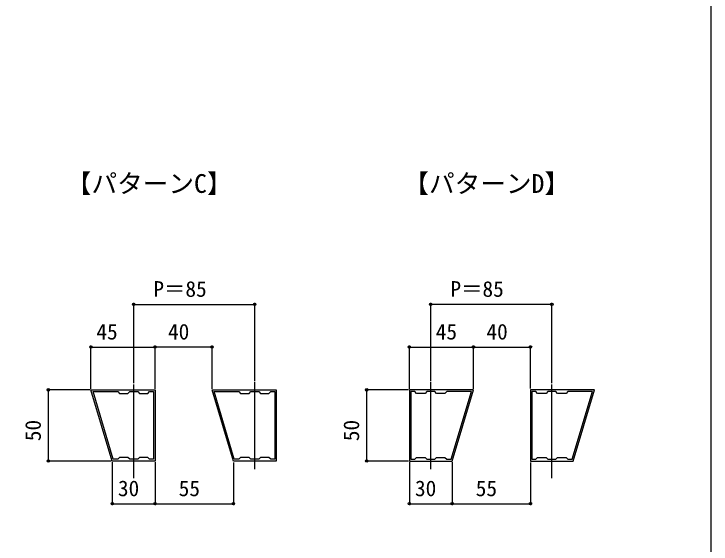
# Model space of a CAD drawing. Units: millimetres, scale not verified. Extents: x -875 to 875, y -1310 to 1300.
# Drawn here: x 385.6 to 875.1, y 6.1 to 378.4 of the extents above; entities that cross this region are included whole.
import ezdxf
from ezdxf.enums import TextEntityAlignment as Align

# ---------------------------------------------------------------- set-up
doc = ezdxf.new("R2010")
doc.units = ezdxf.units.MM
doc.header["$LTSCALE"] = 4
for name, color, linetype in [('0-2_USER1', 3, 'Continuous'), ('0-3_YKK_11', 7, 'Continuous'), ('0-4_YKK_12', 2, 'Continuous'), ('0-7_YKK_D', 6, 'Continuous'), ('0-8_YKK_ZWAK', 7, 'Continuous')]:
    doc.layers.add(name, color=color, linetype=linetype)
doc.styles.add('ＭＳ ゴシック', font='')
doc.styles.get('ＭＳ ゴシック').set_extended_font_data('MS Gothic')

msp = doc.modelspace()

# ---------------------------------------------------------------- linework, layer by layer
at = {"layer": '0-3_YKK_11'}
for points in [[(454.667, 64.437), (439.667, 114.437), (484.667, 114.437), (484.667, 64.437)], [(455.321, 65.737), (441.101, 113.137), (458.467, 113.137), (459.667, 111.937), (465.667, 111.937), (466.867, 113.137), (472.467, 113.137), (473.667, 111.937), (479.667, 111.937), (480.867, 113.137), (483.667, 113.137), (483.667, 65.737), (480.867, 65.737), (479.667, 66.937), (473.667, 66.937), (472.467, 65.737), (466.867, 65.737), (465.667, 66.937), (459.667, 66.937), (458.467, 65.737)], [(539.667, 64.437), (524.667, 114.437), (569.667, 114.437), (569.667, 64.437)], [(540.321, 65.737), (526.101, 113.137), (543.467, 113.137), (544.667, 111.937), (550.667, 111.937), (551.867, 113.137), (557.467, 113.137), (558.667, 111.937), (564.667, 111.937), (565.867, 113.137), (568.667, 113.137), (568.667, 65.737), (565.867, 65.737), (564.667, 66.937), (558.667, 66.937), (557.467, 65.737), (551.867, 65.737), (550.667, 66.937), (544.667, 66.937), (543.467, 65.737)], [(693.267, 64.437), (708.267, 114.437), (663.267, 114.437), (663.267, 64.437)], [(692.613, 65.737), (706.833, 113.137), (689.467, 113.137), (688.267, 111.937), (682.267, 111.937), (681.067, 113.137), (675.467, 113.137), (674.267, 111.937), (668.267, 111.937), (667.067, 113.137), (664.267, 113.137), (664.267, 65.737), (667.067, 65.737), (668.267, 66.937), (674.267, 66.937), (675.467, 65.737), (681.067, 65.737), (682.267, 66.937), (688.267, 66.937), (689.467, 65.737)], [(778.267, 64.437), (793.267, 114.437), (748.267, 114.437), (748.267, 64.437)], [(777.613, 65.737), (791.833, 113.137), (774.467, 113.137), (773.267, 111.937), (767.267, 111.937), (766.067, 113.137), (760.467, 113.137), (759.267, 111.937), (753.267, 111.937), (752.067, 113.137), (749.267, 113.137), (749.267, 65.737), (752.067, 65.737), (753.267, 66.937), (759.267, 66.937), (760.467, 65.737), (766.067, 65.737), (767.267, 66.937), (773.267, 66.937), (774.467, 65.737)]]:
    msp.add_lwpolyline(points, close=True, dxfattribs=at)
at = {"layer": '0-4_YKK_12'}
for p, q in [((469.667, 52.468), (469.667, 118.08)), ((554.667, 58.784), (554.667, 119.839)), ((678.267, 58.784), (678.267, 119.839)), ((763.267, 52.468), (763.267, 118.08))]:
    msp.add_line(p, q, dxfattribs=at)
at = {"layer": '0-7_YKK_D'}
for p, q in [((469.667, 119.08), (469.667, 175.437)), ((469.667, 174.437), (554.667, 174.437)), ((554.667, 120.595), (554.667, 175.437)), ((678.267, 120.595), (678.267, 175.437)), ((763.267, 174.437), (678.267, 174.437)), ((763.267, 119.08), (763.267, 175.437)), ((439.667, 115.137), (439.667, 145.437)), ((439.667, 144.437), (484.667, 144.437)), ((484.667, 115.437), (484.667, 145.437)), ((484.667, 115.137), (484.667, 145.437)), ((524.667, 144.437), (484.667, 144.437)), ((524.667, 115.137), (524.667, 145.437)), ((663.267, 115.137), (663.267, 145.437)), ((663.267, 144.437), (708.267, 144.437)), ((708.267, 115.137), (708.267, 145.437)), ((708.267, 115.137), (708.267, 145.437)), ((708.267, 144.437), (748.267, 144.437)), ((748.267, 115.437), (748.267, 145.437)), ((439.07, 114.437), (408.77, 114.437)), ((409.77, 64.437), (409.77, 114.437)), ((662.567, 114.437), (632.267, 114.437)), ((633.267, 64.437), (633.267, 114.437)), ((453.967, 64.437), (408.77, 64.437)), ((454.667, 63.737), (454.667, 33.437)), ((484.667, 63.737), (484.667, 33.437)), ((484.667, 63.737), (484.667, 33.437)), ((662.567, 64.437), (632.267, 64.437)), ((663.267, 63.737), (663.267, 33.437)), ((693.267, 63.737), (693.267, 33.437)), ((693.267, 63.737), (693.267, 33.437)), ((539.667, 63.437), (539.667, 33.437)), ((748.267, 63.437), (748.267, 33.437)), ((454.667, 34.437), (484.667, 34.437)), ((484.667, 34.437), (539.667, 34.437)), ((663.267, 34.437), (693.267, 34.437)), ((693.267, 34.437), (748.267, 34.437))]:
    msp.add_line(p, q, dxfattribs=at)
for centre in [(469.667, 174.437), (554.667, 174.437), (678.267, 174.437), (763.267, 174.437), (439.667, 144.437), (484.667, 144.437), (484.667, 144.437), (524.667, 144.437), (663.267, 144.437), (708.267, 144.437), (708.267, 144.437), (748.267, 144.437), (409.77, 114.437), (633.267, 114.437), (409.77, 64.437), (633.267, 64.437), (454.667, 34.437), (484.667, 34.437), (484.667, 34.437), (539.667, 34.437), (663.267, 34.437), (693.267, 34.437), (693.267, 34.437), (748.267, 34.437)]:
    msp.add_circle(centre, 0.875, dxfattribs=at)
at = {"layer": '0-8_YKK_ZWAK'}
msp.add_lwpolyline([(-874.9, -1310), (875.1, -1310), (875.1, 1240)], dxfattribs=at)

# ---------------------------------------------------------------- texts
at = {"layer": '0-2_USER1', "style": 'ＭＳ ゴシック'}
for s, p in [('【パターンC】', (422.032, 248.727)), ('【パターンD】', (659.032, 248.727))]:
    msp.add_text(s, height=13.2, dxfattribs=at).set_placement(p, align=Align.BOTTOM_LEFT)
at = {"layer": '0-7_YKK_D', "style": 'ＭＳ ゴシック'}
for s, p in [('P＝85', (483.488, 176.437)), ('P＝85', (692.088, 176.437)), ('45', (443.454, 146.437)), ('40', (493.758, 146.437)), ('45', (681.762, 146.437)), ('40', (717.358, 146.437)), ('30', (458.588, 36.437)), ('55', (501.258, 36.437)), ('30', (667.188, 36.437)), ('55', (709.858, 36.437))]:
    msp.add_text(s, height=11, dxfattribs=at).set_placement(p, align=Align.BOTTOM_LEFT)
for p in [(407.77, 78.358), (631.267, 78.358)]:
    msp.add_text('50', height=11, rotation=90, dxfattribs=at).set_placement(p, align=Align.BOTTOM_LEFT)

doc.saveas('drawing.dxf')
